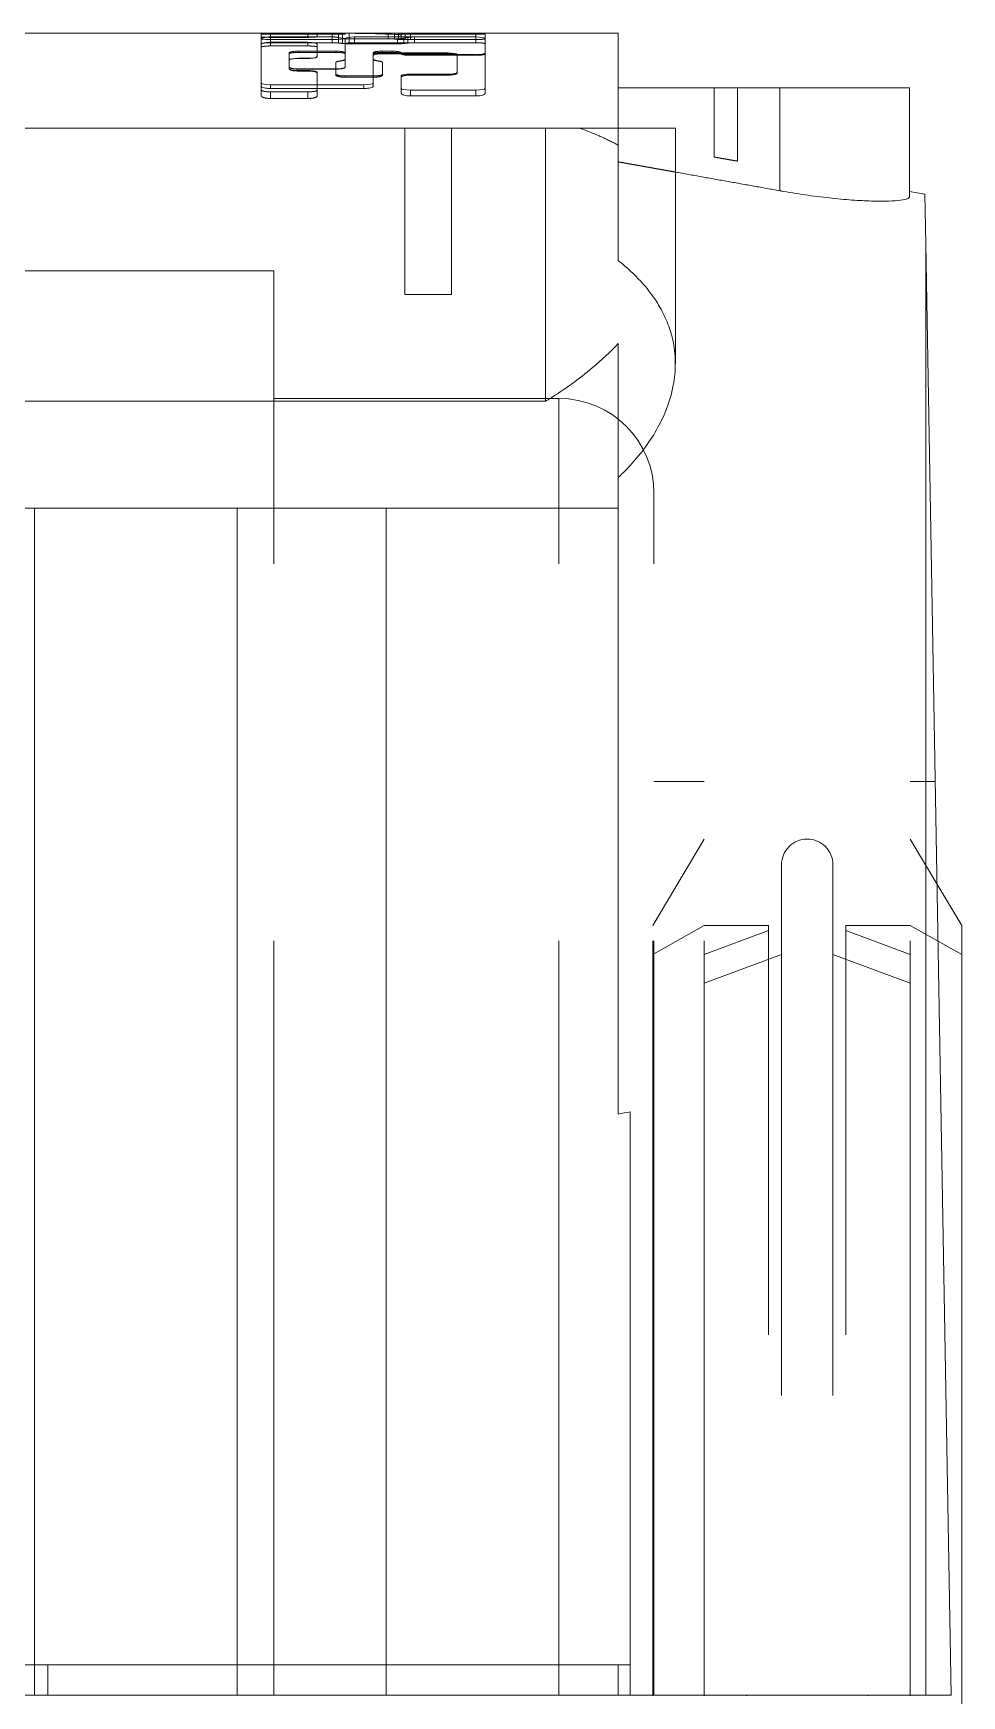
# Model space of a CAD drawing. Header units: millimetres. Extents: x -654804 to -654016, y 0 to 722.
# Drawn here: x -654733.7 to -654694.7, y 450.6 to 520.6 of the extents above; entities that cross this region are included whole.
import ezdxf

# ---------------------------------------------------------------- set-up
doc = ezdxf.new("R2010")
doc.units = ezdxf.units.MM
doc.linetypes.add('HIDDEN', pattern=[9.525, 6.35, -3.175])
for name, color, linetype, lineweight in [('Estreito visível (ISO)', 7, 'Continuous', 9), ('OCULTO', 3, 'HIDDEN', 5), ('Visível (ISO)', 7, 'Continuous', 9)]:
    doc.layers.add(name, color=color, linetype=linetype, lineweight=lineweight)

msp = doc.modelspace()

# ---------------------------------------------------------------- linework, layer by layer
at = {"layer": 'Estreito visível (ISO)'}
for p, q in [((-654723.751, 520.638), (-654723.751, 520.373)), ((-654721.165, 520.638), (-654721.165, 520.373)), ((-654720.888, 520.638), (-654720.888, 520.383)), ((-654720.725, 520.638), (-654720.725, 520.397)), ((-654720.448, 520.638), (-654720.448, 520.468)), ((-654718.81, 520.638), (-654718.81, 520.482)), ((-654718.532, 520.638), (-654718.532, 520.482)), ((-654718.37, 520.638), (-654718.37, 520.482)), ((-654718.092, 520.638), (-654718.092, 520.482)), ((-654715.114, 520.638), (-654715.114, 520.482)), ((-654722.573, 519.587), (-654722.573, 519.578)), ((-654722.181, 519.587), (-654722.181, 519.578)), ((-654719.04, 519.811), (-654719.04, 519.772)), ((-654716.292, 519.811), (-654716.292, 519.772)), ((-654723.751, 518.469), (-654723.751, 518.313)), ((-654719.825, 518.469), (-654719.825, 518.313)), ((-654717.862, 518.245), (-654717.862, 518.001)), ((-654715.114, 518.245), (-654715.114, 518.001)), ((-654702.33, 518.338), (-654702.33, 514.007)), ((-654696.187, 450.668), (-654696.187, 511.754)), ((-654733.689, 500.638), (-654733.689, 451.942)), ((-654725.157, 500.638), (-654725.157, 451.942)), ((-654718.889, 500.638), (-654718.889, 451.942))]:
    msp.add_line(p, q, dxfattribs=at)
at = {"layer": 'OCULTO', "ltscale": 5}
for p, q in [((-654724.144, 520.406), (-654724.144, 520.196)), ((-654724.144, 520.196), (-654724.144, 520.184)), ((-654724.012, 520.638), (-654724.012, 520.633)), ((-654723.751, 520.605), (-654720.61, 520.605)), ((-654721.165, 520.482), (-654723.751, 520.482)), ((-654723.751, 520.466), (-654722.181, 520.466)), ((-654723.751, 520.373), (-654723.751, 520.259)), ((-654723.751, 520.259), (-654723.751, 520.103)), ((-654721.165, 520.239), (-654723.751, 520.239)), ((-654723.751, 520.103), (-654722.181, 520.103)), ((-654722.181, 520.638), (-654722.181, 520.466)), ((-654722.181, 520.259), (-654722.181, 520.103)), ((-654721.788, 520.638), (-654721.788, 520.621)), ((-654721.788, 520.493), (-654721.788, 520.621)), ((-654721.673, 520.638), (-654721.673, 520.627)), ((-654721.165, 520.373), (-654721.165, 520.239)), ((-654720.725, 520.43), (-654720.888, 520.46)), ((-654720.888, 520.383), (-654720.888, 520.226)), ((-654720.725, 520.397), (-654720.725, 520.208)), ((-654720.61, 520.638), (-654720.61, 520.605)), ((-654720.448, 520.468), (-654720.448, 520.406)), ((-654718.417, 520.408), (-654720.448, 520.408)), ((-654718.81, 520.406), (-654720.448, 520.406)), ((-654720.448, 520.406), (-654720.448, 520.196)), ((-654718.417, 520.196), (-654720.448, 520.196)), ((-654720.218, 520.482), (-654720.218, 520.239)), ((-654720.218, 520.239), (-654715.114, 520.239)), ((-654718.81, 520.482), (-654718.81, 520.406)), ((-654718.532, 520.482), (-654718.532, 520.397)), ((-654718.417, 520.408), (-654718.417, 520.196)), ((-654718.37, 520.482), (-654718.37, 520.383)), ((-654718.349, 520.638), (-654718.349, 520.581)), ((-654718.255, 520.638), (-654718.255, 520.605)), ((-654718.255, 520.605), (-654715.114, 520.605)), ((-654718.255, 520.605), (-654718.255, 520.57)), ((-654718.255, 520.57), (-654718.255, 520.406)), ((-654717.977, 520.46), (-654718.14, 520.43)), ((-654718.14, 520.43), (-654718.14, 520.208)), ((-654718.092, 520.482), (-654718.092, 520.373)), ((-654715.114, 520.373), (-654718.092, 520.373)), ((-654717.977, 520.46), (-654717.977, 520.226)), ((-654717.862, 520.638), (-654717.862, 520.373)), ((-654717.699, 520.482), (-654717.699, 520.239)), ((-654715.114, 520.482), (-654715.114, 520.239)), ((-654714.836, 520.638), (-654714.836, 520.627)), ((-654722.966, 519.811), (-654722.966, 519.772)), ((-654722.966, 519.513), (-654722.966, 519.772)), ((-654722.573, 519.886), (-654722.573, 519.833)), ((-654722.573, 519.886), (-654721.003, 519.886)), ((-654722.573, 519.833), (-654721.003, 519.833)), ((-654721.003, 519.886), (-654721.003, 519.833)), ((-654721.003, 519.407), (-654721.003, 519.364)), ((-654721.003, 519.407), (-654721.003, 519.407)), ((-654720.725, 519.491), (-654720.888, 519.46)), ((-654720.888, 519.46), (-654720.888, 519.458)), ((-654720.725, 519.491), (-654720.725, 519.488)), ((-654719.432, 519.811), (-654719.432, 519.772)), ((-654719.432, 519.737), (-654719.432, 519.772)), ((-654719.317, 519.491), (-654719.317, 519.488)), ((-654719.155, 519.46), (-654719.317, 519.491)), ((-654719.155, 519.46), (-654719.155, 519.458)), ((-654719.04, 519.886), (-654719.04, 519.833)), ((-654719.04, 519.886), (-654718.647, 519.886)), ((-654719.04, 519.833), (-654718.647, 519.833)), ((-654719.04, 519.407), (-654719.04, 519.407)), ((-654719.04, 519.364), (-654719.04, 519.407)), ((-654718.647, 519.886), (-654718.647, 519.833)), ((-654718.255, 519.811), (-654718.255, 519.772)), ((-654717.862, 519.737), (-654717.862, 519.709)), ((-654717.862, 519.737), (-654715.114, 519.737)), ((-654717.862, 519.709), (-654715.114, 519.709)), ((-654715.114, 519.737), (-654715.114, 519.709)), ((-654722.966, 519.214), (-654722.966, 519.21)), ((-654722.966, 519.13), (-654722.966, 519.21)), ((-654722.573, 519.14), (-654722.573, 519.13)), ((-654722.573, 519.13), (-654721.003, 519.13)), ((-654722.573, 519.065), (-654722.573, 519.048)), ((-654722.181, 519.065), (-654722.573, 519.065)), ((-654722.181, 519.048), (-654722.573, 519.048)), ((-654722.181, 519.065), (-654722.181, 519.048)), ((-654721.788, 518.991), (-654721.788, 518.964)), ((-654721.788, 518.001), (-654721.788, 518.964)), ((-654721.003, 519.364), (-654721.003, 519.14)), ((-654721.003, 519.14), (-654721.003, 519.13)), ((-654721.003, 519.13), (-654721.003, 518.877)), ((-654720.61, 519.214), (-654720.61, 519.21)), ((-654720.61, 518.842), (-654720.61, 518.789)), ((-654720.61, 518.842), (-654719.432, 518.842)), ((-654720.61, 518.789), (-654719.432, 518.789)), ((-654719.04, 518.877), (-654719.04, 519.364)), ((-654717.862, 518.916), (-654717.862, 518.877)), ((-654717.862, 518.877), (-654716.292, 518.877)), ((-654716.292, 518.916), (-654716.292, 518.877)), ((-654715.899, 518.991), (-654715.899, 518.964)), ((-654724.144, 518.412), (-654724.144, 518.001)), ((-654723.751, 518.17), (-654723.751, 517.893)), ((-654723.751, 518.17), (-654722.181, 518.17)), ((-654722.181, 518.17), (-654722.181, 517.893)), ((-654705.085, 518.338), (-654705.085, 515.427)), ((-654704.102, 518.338), (-654704.102, 515.253)), ((-654723.751, 517.893), (-654722.181, 517.893)), ((-654718.104, 516.638), (-654718.104, 509.638)), ((-654716.139, 516.638), (-654716.139, 509.638)), ((-654709.121, 516.638), (-654709.121, 515.918)), ((-654709.121, 515.918), (-654709.121, 511.067)), ((-654704.102, 515.253), (-654705.085, 515.427)), ((-654739.121, 510.638), (-654723.621, 510.638)), ((-654723.621, 450.668), (-654723.621, 510.638)), ((-654716.139, 509.638), (-654718.104, 509.638)), ((-654723.621, 505.263), (-654711.621, 505.263)), ((-654711.621, 450.668), (-654711.621, 505.263)), ((-654707.621, 450.668), (-654707.621, 501.263)), ((-654707.621, 489.138), (-654705.505, 489.138)), ((-654705.505, 450.668), (-654705.505, 489.138)), ((-654696.838, 450.668), (-654696.838, 489.138)), ((-654696.838, 489.138), (-654695.792, 489.138)), ((-654707.671, 483.067), (-654705.505, 486.71)), ((-654695.717, 484.825), (-654696.838, 486.71)), ((-654702.255, 415.65), (-654702.255, 485.626)), ((-654700.088, 415.65), (-654700.088, 485.626)), ((-654707.671, 450.668), (-654707.671, 483.067)), ((-654707.671, 481.853), (-654705.505, 483.067)), ((-654705.505, 483.067), (-654702.796, 483.067)), ((-654702.796, 418.21), (-654702.796, 483.067)), ((-654699.546, 418.21), (-654699.546, 483.067)), ((-654699.546, 483.067), (-654696.838, 483.067)), ((-654694.671, 481.853), (-654696.838, 483.067)), ((-654705.505, 481.853), (-654702.796, 482.864)), ((-654696.838, 481.853), (-654699.546, 482.864)), ((-654705.505, 480.638), (-654702.255, 481.853)), ((-654696.838, 480.638), (-654700.088, 481.853)), ((-654733.689, 451.942), (-654733.689, 450.668)), ((-654725.157, 451.942), (-654725.157, 450.668)), ((-654718.889, 451.942), (-654718.889, 450.668)), ((-654708.621, 451.942), (-654708.621, 450.668))]:
    msp.add_line(p, q, dxfattribs=at)
for centre, radius, start, end in [((-654720.414, 450.638), 70, 90.16067, 91.03063), ((-654724.34, 450.638), 70, 85.10738, 85.24096), ((-654716.095, 450.638), 70, 90, 91.76766), ((-654716.095, 450.638), 70, 88.96937, 90), ((-654711.621, 501.263), 4, 0, 90), ((-654701.171, 485.626), 1.083, 0, 180)]:
    msp.add_arc(centre, radius, start, end, dxfattribs=at)
for centre, major_axis, ratio, start_param, end_param in [((-654723.751, 520.408), (-0.393, 0), 0.189969, 4.712389, 6.283185), ((-654723.039, 450.638), (78.75, 0), 0.888889, 1.570796, 1.583145), ((-654723.039, 450.638), (78.75, 0), 0.888889, 1.539945, 1.570796), ((-654721.165, 520.408), (-0.393, 0), 0.189969, 3.926991, 4.712389), ((-654715.114, 450.638), (53.995, -53.995), 0.825056, 2.340877, 2.343208), ((-654720.448, 520.482), (-0.393, 0), 0.189969, 0.785398, 1.570796), ((-654720.778, 450.638), (0, 70), 0.857143, 6.242686, 6.280381), ((-654718.417, 520.482), (-0.393, 0), 0.189969, 1.570796, 2.356194), ((-654723.751, 450.638), (53.995, 53.995), 0.825056, 0.798385, 0.800716), ((-654717.699, 520.408), (-0.393, 0), 0.189969, 4.712389, 5.497787), ((-654722.573, 519.811), (-0.393, 0), 0.189969, 4.712389, 6.283185), ((-654721.003, 519.811), (0.393, 0), 0.189969, 0, 1.570796), ((-654720.61, 519.407), (-0.393, 0), 0.189969, 5.497787, 6.283185), ((-654721.395, 450.638), (53.995, 53.995), 0.825056, 0.871389, 0.873712), ((-654721.003, 519.544), (0.393, 0), 0.189969, 5.497787, 6.283185), ((-654719.04, 519.811), (-0.393, 0), 0.189969, 4.712389, 6.283185), ((-654719.04, 519.544), (-0.393, 0), 0.189969, 0, 0.785398), ((-654718.647, 450.638), (53.995, -53.995), 0.825056, 2.267881, 2.270204), ((-654719.432, 519.407), (0.393, 0), 0.189969, 0, 0.785398), ((-654718.647, 519.811), (0.393, 0), 0.189969, 0, 1.570796), ((-654717.862, 519.811), (-0.393, 0), 0.189969, 0, 1.570796), ((-654715.114, 519.811), (0.393, 0), 0.189969, 4.712389, 6.283185), ((-654722.573, 519.14), (-0.393, 0), 0.189969, 0, 1.570796), ((-654722.181, 518.991), (0.393, 0), 0.189969, 0, 1.570796), ((-654720.61, 518.916), (-0.393, 0), 0.189969, 0, 1.570796), ((-654719.432, 518.916), (0.393, 0), 0.189969, 4.712389, 6.283185), ((-654723.751, 518.245), (-0.393, 0), 0.189969, 0, 1.570796), ((-654722.181, 518.245), (0.393, 0), 0.189969, 4.712389, 6.283185)]:
    msp.add_ellipse(centre, major_axis=major_axis, ratio=ratio, start_param=start_param, end_param=end_param, dxfattribs=at)
for points, knots in [([(-654724.012, 520.633), (-654724.018, 520.633), (-654724.023, 520.633), (-654724.063, 520.632), (-654724.094, 520.632), (-654724.134, 520.63), (-654724.144, 520.63), (-654724.144, 520.629)], [1.4560867, 1.4560867, 1.4560867, 1.4560867, 1.4789251, 1.4789251, 1.6268259, 1.6268259, 1.7747266, 1.7747266, 1.7747266, 1.7747266]), ([(-654724.144, 520.592), (-654724.144, 520.594), (-654724.134, 520.595), (-654724.094, 520.599), (-654724.063, 520.6), (-654723.994, 520.602), (-654723.95, 520.603), (-654723.853, 520.605), (-654723.8, 520.605), (-654723.751, 520.605)], [-0.5917098, -0.5917098, -0.5917098, -0.5917098, -0.4437333, -0.4437333, -0.2957568, -0.2957568, -0.1478784, -0.1478784, 0, 0, 0, 0]), ([(-654724.144, 520.493), (-654724.144, 520.489), (-654724.134, 520.486), (-654724.094, 520.479), (-654724.063, 520.476), (-654723.994, 520.472), (-654723.949, 520.47), (-654723.853, 520.467), (-654723.8, 520.466), (-654723.751, 520.466)], [-0.5922023, -0.5922023, -0.5922023, -0.5922023, -0.4439718, -0.4439718, -0.2957414, -0.2957414, -0.1478707, -0.1478707, 0, 0, 0, 0]), ([(-654723.751, 520.239), (-654723.8, 520.239), (-654723.853, 520.238), (-654723.949, 520.233), (-654723.994, 520.23), (-654724.063, 520.222), (-654724.094, 520.218), (-654724.134, 520.207), (-654724.144, 520.201), (-654724.144, 520.196)], [1.1849107, 1.1849107, 1.1849107, 1.1849107, 1.3327741, 1.3327741, 1.4806375, 1.4806375, 1.6290299, 1.6290299, 1.7774223, 1.7774223, 1.7774223, 1.7774223]), ([(-654724.144, 520.053), (-654724.144, 520.059), (-654724.134, 520.066), (-654724.094, 520.078), (-654724.063, 520.084), (-654723.994, 520.093), (-654723.949, 520.097), (-654723.853, 520.102), (-654723.8, 520.103), (-654723.751, 520.103)], [-0.5921476, -0.5921476, -0.5921476, -0.5921476, -0.4439457, -0.4439457, -0.2957439, -0.2957439, -0.147872, -0.147872, 0, 0, 0, 0]), ([(-654722.181, 520.466), (-654722.131, 520.466), (-654722.079, 520.467), (-654721.982, 520.47), (-654721.938, 520.472), (-654721.868, 520.476), (-654721.838, 520.479), (-654721.798, 520.486), (-654721.788, 520.489), (-654721.788, 520.493)], [0, 0, 0, 0, 0.1478707, 0.1478707, 0.2957414, 0.2957414, 0.4439718, 0.4439718, 0.5922023, 0.5922023, 0.5922023, 0.5922023]), ([(-654722.181, 520.103), (-654722.131, 520.103), (-654722.079, 520.102), (-654721.982, 520.097), (-654721.938, 520.093), (-654721.868, 520.084), (-654721.838, 520.078), (-654721.798, 520.066), (-654721.788, 520.059), (-654721.788, 520.053)], [0, 0, 0, 0, 0.1479526, 0.1479526, 0.2959051, 0.2959051, 0.4440263, 0.4440263, 0.5921476, 0.5921476, 0.5921476, 0.5921476]), ([(-654721.788, 520.621), (-654721.788, 520.623), (-654721.778, 520.624), (-654721.738, 520.626), (-654721.708, 520.626), (-654721.673, 520.627)], [0.5916258, 0.5916258, 0.5916258, 0.5916258, 0.739541, 0.739541, 0.8874423, 0.8874423, 0.8874423, 0.8874423]), ([(-654720.888, 520.226), (-654720.888, 520.226), (-654720.888, 520.226), (-654720.923, 520.23), (-654720.967, 520.233), (-654721.064, 520.238), (-654721.116, 520.239), (-654721.165, 520.239)], [0.8889281, 0.8889281, 0.8889281, 0.8889281, 0.8891839, 0.8891839, 1.0370473, 1.0370473, 1.1849107, 1.1849107, 1.1849107, 1.1849107]), ([(-654720.448, 520.196), (-654720.497, 520.196), (-654720.55, 520.197), (-654720.646, 520.201), (-654720.69, 520.205), (-654720.725, 520.208)], [0, 0, 0, 0, 0.147983, 0.147983, 0.295966, 0.295966, 0.295966, 0.295966]), ([(-654720.448, 520.406), (-654720.497, 520.406), (-654720.549, 520.406), (-654720.602, 520.404), (-654720.606, 520.404), (-654720.61, 520.404)], [0, 0, 0, 0, 0.1478526, 0.1478526, 0.1606412, 0.1606412, 0.1606412, 0.1606412]), ([(-654720.61, 520.196), (-654720.61, 520.201), (-654720.6, 520.207), (-654720.56, 520.218), (-654720.53, 520.222), (-654720.46, 520.23), (-654720.416, 520.233), (-654720.319, 520.238), (-654720.267, 520.239), (-654720.218, 520.239)], [-0.5925115, -0.5925115, -0.5925115, -0.5925115, -0.4441191, -0.4441191, -0.2957268, -0.2957268, -0.1478634, -0.1478634, 0, 0, 0, 0]), ([(-654718.532, 520.397), (-654718.532, 520.397), (-654718.532, 520.397), (-654718.567, 520.4), (-654718.611, 520.402), (-654718.708, 520.406), (-654718.761, 520.406), (-654718.81, 520.406)], [-0.295979, -0.295979, -0.295979, -0.295979, -0.2957052, -0.2957052, -0.1478526, -0.1478526, 0, 0, 0, 0]), ([(-654718.14, 520.208), (-654718.174, 520.205), (-654718.219, 520.201), (-654718.315, 520.197), (-654718.368, 520.196), (-654718.417, 520.196)], [-0.295966, -0.295966, -0.295966, -0.295966, -0.147983, -0.147983, 0, 0, 0, 0]), ([(-654718.092, 520.373), (-654718.141, 520.373), (-654718.194, 520.374), (-654718.291, 520.378), (-654718.335, 520.38), (-654718.37, 520.383), (-654718.37, 520.383), (-654718.37, 520.383)], [1.1850447, 1.1850447, 1.1850447, 1.1850447, 1.3329065, 1.3329065, 1.4807682, 1.4807682, 1.4810421, 1.4810421, 1.4810421, 1.4810421]), ([(-654718.349, 520.581), (-654718.323, 520.58), (-654718.301, 520.578), (-654718.265, 520.575), (-654718.255, 520.572), (-654718.255, 520.57)], [1.5092545, 1.5092545, 1.5092545, 1.5092545, 1.6274619, 1.6274619, 1.7754513, 1.7754513, 1.7754513, 1.7754513]), ([(-654718.255, 520.406), (-654718.255, 520.402), (-654718.245, 520.398), (-654718.205, 520.39), (-654718.174, 520.386), (-654718.105, 520.38), (-654718.061, 520.378), (-654717.964, 520.374), (-654717.911, 520.373), (-654717.862, 520.373)], [-0.5925806, -0.5925806, -0.5925806, -0.5925806, -0.444152, -0.444152, -0.2957235, -0.2957235, -0.1478617, -0.1478617, 0, 0, 0, 0]), ([(-654717.699, 520.239), (-654717.749, 520.239), (-654717.801, 520.238), (-654717.898, 520.233), (-654717.942, 520.23), (-654717.977, 520.226)], [1.1849107, 1.1849107, 1.1849107, 1.1849107, 1.3329025, 1.3329025, 1.4808944, 1.4808944, 1.4808944, 1.4808944]), ([(-654715.114, 520.605), (-654715.065, 520.605), (-654715.012, 520.605), (-654714.915, 520.603), (-654714.871, 520.602), (-654714.801, 520.6), (-654714.771, 520.599), (-654714.731, 520.595), (-654714.721, 520.594), (-654714.721, 520.592)], [0, 0, 0, 0, 0.1478784, 0.1478784, 0.2957568, 0.2957568, 0.4437333, 0.4437333, 0.5917098, 0.5917098, 0.5917098, 0.5917098]), ([(-654714.721, 520.406), (-654714.721, 520.402), (-654714.731, 520.398), (-654714.771, 520.39), (-654714.802, 520.386), (-654714.871, 520.38), (-654714.915, 520.378), (-654715.012, 520.374), (-654715.065, 520.373), (-654715.114, 520.373)], [0.5924641, 0.5924641, 0.5924641, 0.5924641, 0.7408926, 0.7408926, 0.8893212, 0.8893212, 1.0371829, 1.0371829, 1.1850447, 1.1850447, 1.1850447, 1.1850447]), ([(-654715.114, 520.239), (-654715.065, 520.239), (-654715.012, 520.238), (-654714.915, 520.233), (-654714.871, 520.23), (-654714.802, 520.222), (-654714.771, 520.218), (-654714.731, 520.207), (-654714.721, 520.201), (-654714.721, 520.196)], [0, 0, 0, 0, 0.1478634, 0.1478634, 0.2957268, 0.2957268, 0.4441191, 0.4441191, 0.5925115, 0.5925115, 0.5925115, 0.5925115]), ([(-654714.721, 520.621), (-654714.721, 520.623), (-654714.731, 520.624), (-654714.771, 520.626), (-654714.801, 520.626), (-654714.836, 520.627)], [0.5916258, 0.5916258, 0.5916258, 0.5916258, 0.7395341, 0.7395341, 0.8874423, 0.8874423, 0.8874423, 0.8874423]), ([(-654722.966, 519.772), (-654722.966, 519.78), (-654722.956, 519.788), (-654722.916, 519.803), (-654722.886, 519.81), (-654722.816, 519.821), (-654722.772, 519.825), (-654722.675, 519.831), (-654722.622, 519.833), (-654722.573, 519.833)], [0.5916827, 0.5916827, 0.5916827, 0.5916827, 0.7396665, 0.7396665, 0.8876503, 0.8876503, 1.0355317, 1.0355317, 1.1834132, 1.1834132, 1.1834132, 1.1834132]), ([(-654721.003, 519.833), (-654720.954, 519.833), (-654720.901, 519.831), (-654720.804, 519.825), (-654720.76, 519.821), (-654720.69, 519.81), (-654720.66, 519.803), (-654720.62, 519.788), (-654720.61, 519.78), (-654720.61, 519.772)], [1.1834132, 1.1834132, 1.1834132, 1.1834132, 1.3312946, 1.3312946, 1.479176, 1.479176, 1.6271598, 1.6271598, 1.7751436, 1.7751436, 1.7751436, 1.7751436]), ([(-654720.888, 519.458), (-654720.923, 519.452), (-654720.953, 519.444), (-654720.993, 519.426), (-654721.003, 519.416), (-654721.003, 519.407)], [1.4788518, 1.4788518, 1.4788518, 1.4788518, 1.6267379, 1.6267379, 1.774624, 1.774624, 1.774624, 1.774624]), ([(-654720.61, 519.537), (-654720.61, 519.529), (-654720.62, 519.519), (-654720.66, 519.502), (-654720.69, 519.494), (-654720.725, 519.488)], [1.7747078, 1.7747078, 1.7747078, 1.7747078, 1.9226004, 1.9226004, 2.070493, 2.070493, 2.070493, 2.070493]), ([(-654719.432, 519.772), (-654719.432, 519.78), (-654719.423, 519.788), (-654719.383, 519.803), (-654719.352, 519.81), (-654719.283, 519.821), (-654719.238, 519.825), (-654719.142, 519.831), (-654719.089, 519.833), (-654719.04, 519.833)], [0.5916827, 0.5916827, 0.5916827, 0.5916827, 0.7396665, 0.7396665, 0.8876503, 0.8876503, 1.0355317, 1.0355317, 1.1834132, 1.1834132, 1.1834132, 1.1834132]), ([(-654719.317, 519.488), (-654719.352, 519.494), (-654719.383, 519.502), (-654719.423, 519.519), (-654719.432, 519.529), (-654719.432, 519.537)], [0.2957713, 0.2957713, 0.2957713, 0.2957713, 0.4436639, 0.4436639, 0.5915565, 0.5915565, 0.5915565, 0.5915565]), ([(-654719.04, 519.407), (-654719.04, 519.416), (-654719.05, 519.426), (-654719.09, 519.444), (-654719.12, 519.452), (-654719.155, 519.458)], [0.5915382, 0.5915382, 0.5915382, 0.5915382, 0.7394243, 0.7394243, 0.8873104, 0.8873104, 0.8873104, 0.8873104]), ([(-654718.647, 519.833), (-654718.598, 519.833), (-654718.545, 519.831), (-654718.449, 519.825), (-654718.404, 519.821), (-654718.335, 519.81), (-654718.305, 519.803), (-654718.265, 519.788), (-654718.255, 519.78), (-654718.255, 519.772)], [1.1834132, 1.1834132, 1.1834132, 1.1834132, 1.3313202, 1.3313202, 1.4792272, 1.4792272, 1.6271854, 1.6271854, 1.7751436, 1.7751436, 1.7751436, 1.7751436]), ([(-654718.255, 519.772), (-654718.255, 519.764), (-654718.245, 519.756), (-654718.205, 519.741), (-654718.175, 519.734), (-654718.105, 519.722), (-654718.061, 519.718), (-654717.964, 519.711), (-654717.911, 519.709), (-654717.862, 519.709)], [-0.5916827, -0.5916827, -0.5916827, -0.5916827, -0.4437206, -0.4437206, -0.2957585, -0.2957585, -0.1478793, -0.1478793, 0, 0, 0, 0]), ([(-654715.114, 519.709), (-654715.065, 519.709), (-654715.012, 519.711), (-654714.915, 519.718), (-654714.871, 519.722), (-654714.801, 519.734), (-654714.771, 519.741), (-654714.731, 519.756), (-654714.721, 519.764), (-654714.721, 519.772)], [0, 0, 0, 0, 0.1478793, 0.1478793, 0.2957585, 0.2957585, 0.4437206, 0.4437206, 0.5916827, 0.5916827, 0.5916827, 0.5916827]), ([(-654722.966, 519.21), (-654722.966, 519.2), (-654722.956, 519.19), (-654722.916, 519.17), (-654722.886, 519.161), (-654722.816, 519.147), (-654722.772, 519.14), (-654722.675, 519.132), (-654722.622, 519.13), (-654722.573, 519.13)], [0.5915496, 0.5915496, 0.5915496, 0.5915496, 0.7394441, 0.7394441, 0.8873386, 0.8873386, 1.0352269, 1.0352269, 1.1831151, 1.1831151, 1.1831151, 1.1831151]), ([(-654722.573, 519.048), (-654722.622, 519.048), (-654722.675, 519.05), (-654722.772, 519.059), (-654722.816, 519.065), (-654722.886, 519.08), (-654722.916, 519.089), (-654722.956, 519.109), (-654722.966, 519.12), (-654722.966, 519.13)], [0, 0, 0, 0, 0.1478915, 0.1478915, 0.295783, 0.295783, 0.4436879, 0.4436879, 0.5915928, 0.5915928, 0.5915928, 0.5915928]), ([(-654721.788, 518.964), (-654721.788, 518.974), (-654721.798, 518.986), (-654721.838, 519.007), (-654721.868, 519.016), (-654721.938, 519.031), (-654721.982, 519.037), (-654722.079, 519.046), (-654722.131, 519.048), (-654722.181, 519.048)], [0.5916752, 0.5916752, 0.5916752, 0.5916752, 0.7396121, 0.7396121, 0.8875491, 0.8875491, 1.0354299, 1.0354299, 1.1833107, 1.1833107, 1.1833107, 1.1833107]), ([(-654721.003, 519.13), (-654720.954, 519.13), (-654720.901, 519.132), (-654720.804, 519.14), (-654720.76, 519.147), (-654720.69, 519.161), (-654720.66, 519.17), (-654720.62, 519.19), (-654720.61, 519.2), (-654720.61, 519.21)], [1.1831151, 1.1831151, 1.1831151, 1.1831151, 1.3309997, 1.3309997, 1.4788844, 1.4788844, 1.6267825, 1.6267825, 1.7746806, 1.7746806, 1.7746806, 1.7746806]), ([(-654721.003, 518.877), (-654721.003, 518.866), (-654720.993, 518.854), (-654720.953, 518.833), (-654720.923, 518.823), (-654720.853, 518.807), (-654720.809, 518.8), (-654720.712, 518.791), (-654720.66, 518.789), (-654720.61, 518.789)], [-0.5917305, -0.5917305, -0.5917305, -0.5917305, -0.4437722, -0.4437722, -0.295814, -0.295814, -0.147907, -0.147907, 0, 0, 0, 0]), ([(-654719.432, 518.789), (-654719.383, 518.789), (-654719.331, 518.791), (-654719.234, 518.8), (-654719.19, 518.807), (-654719.12, 518.823), (-654719.09, 518.833), (-654719.05, 518.854), (-654719.04, 518.866), (-654719.04, 518.877)], [0, 0, 0, 0, 0.147907, 0.147907, 0.295814, 0.295814, 0.4437722, 0.4437722, 0.5917305, 0.5917305, 0.5917305, 0.5917305]), ([(-654718.255, 518.789), (-654718.255, 518.8), (-654718.245, 518.812), (-654718.205, 518.834), (-654718.175, 518.844), (-654718.105, 518.859), (-654718.061, 518.866), (-654717.964, 518.875), (-654717.911, 518.877), (-654717.862, 518.877)], [-0.5917393, -0.5917393, -0.5917393, -0.5917393, -0.4437728, -0.4437728, -0.2958062, -0.2958062, -0.1479031, -0.1479031, 0, 0, 0, 0]), ([(-654716.292, 518.877), (-654716.242, 518.877), (-654716.19, 518.879), (-654716.093, 518.888), (-654716.049, 518.895), (-654715.979, 518.91), (-654715.949, 518.92), (-654715.909, 518.941), (-654715.899, 518.953), (-654715.899, 518.964)], [1.1833107, 1.1833107, 1.1833107, 1.1833107, 1.3311933, 1.3311933, 1.4790758, 1.4790758, 1.6270309, 1.6270309, 1.7749859, 1.7749859, 1.7749859, 1.7749859]), ([(-654724.144, 518.001), (-654724.144, 517.988), (-654724.134, 517.973), (-654724.094, 517.947), (-654724.063, 517.935), (-654723.994, 517.915), (-654723.949, 517.907), (-654723.853, 517.896), (-654723.8, 517.893), (-654723.751, 517.893)], [-0.592652, -0.592652, -0.592652, -0.592652, -0.444186, -0.444186, -0.2957201, -0.2957201, -0.14786, -0.14786, 0, 0, 0, 0]), ([(-654722.181, 517.893), (-654722.131, 517.893), (-654722.079, 517.896), (-654721.982, 517.907), (-654721.938, 517.915), (-654721.868, 517.935), (-654721.838, 517.947), (-654721.798, 517.973), (-654721.788, 517.988), (-654721.788, 518.001)], [0, 0, 0, 0, 0.14786, 0.14786, 0.2957201, 0.2957201, 0.444186, 0.444186, 0.592652, 0.592652, 0.592652, 0.592652]), ([(-654710.745, 516.638), (-654710.419, 516.524), (-654710.111, 516.401), (-654709.574, 516.159), (-654709.339, 516.04), (-654709.121, 515.918)], [5.456754, 5.456754, 5.456754, 5.456754, 6.78954, 6.78954, 7.961029, 7.961029, 7.961029, 7.961029]), ([(-654705.085, 515.427), (-654705.085, 515.427), (-654705.072, 515.424), (-654705.022, 515.415), (-654704.984, 515.408), (-654704.897, 515.392), (-654704.841, 515.382), (-654704.72, 515.36), (-654704.654, 515.349), (-654704.531, 515.327), (-654704.465, 515.316), (-654704.344, 515.295), (-654704.289, 515.285), (-654704.202, 515.27), (-654704.164, 515.264), (-654704.115, 515.255), (-654704.102, 515.253), (-654704.102, 515.253)], [0.746794, 0.746794, 0.746794, 0.746794, 0.932651, 0.932651, 1.118507, 1.118507, 1.306047, 1.306047, 1.493588, 1.493588, 1.681379, 1.681379, 1.86917, 1.86917, 2.053896, 2.053896, 2.238622, 2.238622, 2.238622, 2.238622]), ([(-654709.121, 511.067), (-654708.782, 510.796), (-654708.475, 510.513), (-654707.793, 509.778), (-654707.466, 509.313), (-654706.991, 508.366), (-654706.842, 507.884), (-654706.739, 507.188), (-654706.722, 506.96), (-654706.722, 506.727)], [14.01959, 14.01959, 14.01959, 14.01959, 15.882302, 15.882302, 18.725125, 18.725125, 21.567948, 21.567948, 22.906231, 22.906231, 22.906231, 22.906231])]:
    msp.add_open_spline(points, degree=3, knots=knots, dxfattribs=at)
msp.add_rational_spline([(-654706.721, 514.793), (-654707.917, 515.007), (-654709.121, 515.222)], [1.00001996139, 1.0000153835, 1], degree=2, dxfattribs=at)
at = {"layer": 'Visível (ISO)'}
for p, q in [((-654739.296, 520.638), (-654724.144, 520.638)), ((-654723.751, 520.638), (-654724.144, 520.638)), ((-654724.144, 520.638), (-654724.144, 520.406)), ((-654724.144, 520.184), (-654724.144, 519.364)), ((-654723.751, 520.638), (-654721.165, 520.638)), ((-654721.165, 520.373), (-654723.751, 520.373)), ((-654722.181, 520.259), (-654723.751, 520.259)), ((-654721.788, 519.662), (-654721.788, 520.184)), ((-654720.888, 520.638), (-654721.165, 520.638)), ((-654720.888, 520.638), (-654720.725, 520.638)), ((-654720.725, 520.638), (-654720.448, 520.638)), ((-654720.61, 520.408), (-654720.61, 519.364)), ((-654720.448, 520.638), (-654718.81, 520.638)), ((-654715.114, 520.482), (-654720.218, 520.482)), ((-654718.81, 520.638), (-654718.532, 520.638)), ((-654718.532, 520.638), (-654718.37, 520.638)), ((-654718.092, 520.638), (-654718.37, 520.638)), ((-654718.092, 520.638), (-654715.114, 520.638)), ((-654714.721, 520.638), (-654715.114, 520.638)), ((-654714.721, 520.638), (-654714.721, 520.408)), ((-654714.721, 520.638), (-654709.121, 520.638)), ((-654714.721, 519.364), (-654714.721, 520.408)), ((-654709.121, 520.638), (-654709.121, 516.638)), ((-654722.966, 519.364), (-654722.966, 519.513)), ((-654722.573, 519.587), (-654722.181, 519.587)), ((-654722.181, 519.578), (-654722.573, 519.578)), ((-654721.788, 519.662), (-654721.788, 519.645)), ((-654719.432, 519.364), (-654719.432, 519.737)), ((-654719.04, 519.811), (-654716.292, 519.811)), ((-654716.292, 519.772), (-654719.04, 519.772)), ((-654715.899, 519.737), (-654715.899, 519.364)), ((-654724.144, 519.364), (-654724.144, 518.543)), ((-654722.966, 519.214), (-654722.966, 519.364)), ((-654721.003, 519.14), (-654722.573, 519.14)), ((-654720.61, 519.364), (-654720.61, 519.214)), ((-654719.432, 518.543), (-654719.432, 519.364)), ((-654718.255, 518.842), (-654718.255, 518.319)), ((-654716.292, 518.916), (-654717.862, 518.916)), ((-654715.899, 519.364), (-654715.899, 518.991)), ((-654714.721, 518.319), (-654714.721, 519.364)), ((-654724.144, 518.543), (-654724.144, 518.412)), ((-654723.751, 518.469), (-654719.825, 518.469)), ((-654719.825, 518.313), (-654723.751, 518.313)), ((-654719.432, 518.543), (-654719.432, 518.412)), ((-654718.255, 518.319), (-654718.255, 518.107)), ((-654717.862, 518.245), (-654715.114, 518.245)), ((-654715.114, 518.001), (-654717.862, 518.001)), ((-654714.721, 518.319), (-654714.721, 518.107)), ((-654709.121, 518.338), (-654702.33, 518.338)), ((-654696.871, 518.338), (-654702.33, 518.338)), ((-654696.871, 518.338), (-654696.871, 513.743)), ((-654786.063, 516.638), (-654712.18, 516.638)), ((-654706.721, 516.638), (-654712.18, 516.638)), ((-654712.18, 516.638), (-654712.18, 505.148)), ((-654706.721, 516.638), (-654706.721, 506.727)), ((-654696.224, 513.864), (-654696.871, 513.978)), ((-654696.224, 513.864), (-654696.187, 511.754)), ((-654695.121, 450.668), (-654696.187, 511.754)), ((-654709.121, 507.569), (-654709.121, 500.638)), ((-654712.18, 505.148), (-654734.418, 505.148)), ((-654733.689, 500.638), (-654742.545, 500.638)), ((-654733.689, 500.638), (-654725.157, 500.638)), ((-654725.157, 500.638), (-654718.889, 500.638)), ((-654718.889, 500.638), (-654709.121, 500.638)), ((-654709.121, 475.13), (-654709.121, 500.638)), ((-654694.671, 483.067), (-654695.717, 484.825)), ((-654694.671, 424.91), (-654694.671, 483.067)), ((-654708.621, 475.226), (-654708.621, 451.942)), ((-654739.773, 451.942), (-654733.121, 451.942)), ((-654709.121, 451.942), (-654733.121, 451.942)), ((-654733.121, 451.942), (-654733.121, 450.668)), ((-654709.121, 451.942), (-654708.621, 451.942)), ((-654709.121, 451.942), (-654709.121, 450.668)), ((-654733.121, 450.668), (-654739.773, 450.668)), ((-654733.121, 450.668), (-654709.121, 450.668)), ((-654696.187, 450.668), (-654709.121, 450.668)), ((-654707.671, 450.638), (-654707.671, 450.668)), ((-654705.505, 450.638), (-654705.505, 450.668)), ((-654703.721, 450.638), (-654703.721, 450.668)), ((-654698.621, 450.638), (-654698.621, 450.668)), ((-654696.838, 450.638), (-654696.838, 450.668)), ((-654695.121, 450.668), (-654696.187, 450.668))]:
    msp.add_line(p, q, dxfattribs=at)
msp.add_arc((-654714.918, 450.638), 70, 94.75904, 94.89262, dxfattribs=at)
for centre, major_axis, ratio, start_param, end_param in [((-654723.751, 520.184), (-0.393, 0), 0.189969, 4.712389, 6.283185), ((-654722.181, 520.184), (0.393, 0), 0.189969, 0, 1.570796), ((-654720.218, 520.408), (-0.393, 0), 0.189969, 4.712389, 6.283185), ((-654715.114, 520.408), (0.393, 0), 0.189969, 0, 1.570796), ((-654722.573, 519.513), (-0.393, 0), 0.189969, 4.712389, 6.283185), ((-654722.181, 519.662), (0.393, 0), 0.189969, 4.712389, 6.283185), ((-654719.04, 519.737), (-0.393, 0), 0.189969, 4.712389, 6.283185), ((-654716.292, 519.737), (0.393, 0), 0.189969, 0, 1.570796), ((-654722.573, 519.214), (-0.393, 0), 0.189969, 0, 1.570796), ((-654721.003, 519.214), (0.393, 0), 0.189969, 4.712389, 6.283185), ((-654717.862, 518.842), (-0.393, 0), 0.189969, 4.712389, 6.283185), ((-654716.292, 518.991), (0.393, 0), 0.189969, 4.712389, 6.283185), ((-654723.751, 518.543), (-0.393, 0), 0.189969, 0, 1.570796), ((-654719.825, 518.543), (0.393, 0), 0.189969, 4.712389, 6.283185), ((-654717.862, 518.319), (-0.393, 0), 0.189969, 0, 1.570796), ((-654715.114, 518.319), (0.393, 0), 0.189969, 4.712389, 6.283185), ((-654592.966, 450.638), (-168.012, 0), 0.201756, 5.471631, 5.475742)]:
    msp.add_ellipse(centre, major_axis=major_axis, ratio=ratio, start_param=start_param, end_param=end_param, dxfattribs=at)
for points, knots in [([(-654723.751, 520.373), (-654723.8, 520.373), (-654723.853, 520.374), (-654723.949, 520.378), (-654723.994, 520.38), (-654724.063, 520.386), (-654724.094, 520.39), (-654724.134, 520.398), (-654724.144, 520.402), (-654724.144, 520.406)], [1.1850447, 1.1850447, 1.1850447, 1.1850447, 1.3329065, 1.3329065, 1.4807682, 1.4807682, 1.6291967, 1.6291967, 1.7776253, 1.7776253, 1.7776253, 1.7776253]), ([(-654720.888, 520.383), (-654720.923, 520.38), (-654720.967, 520.378), (-654721.063, 520.374), (-654721.116, 520.373), (-654721.165, 520.373)], [0.8890462, 0.8890462, 0.8890462, 0.8890462, 1.0370455, 1.0370455, 1.1850447, 1.1850447, 1.1850447, 1.1850447]), ([(-654720.61, 520.404), (-654720.654, 520.402), (-654720.693, 520.4), (-654720.725, 520.397), (-654720.725, 520.397), (-654720.725, 520.397)], [0.1606412, 0.1606412, 0.1606412, 0.1606412, 0.2957052, 0.2957052, 0.295979, 0.295979, 0.295979, 0.295979]), ([(-654722.573, 519.578), (-654722.622, 519.578), (-654722.675, 519.576), (-654722.772, 519.569), (-654722.816, 519.564), (-654722.886, 519.551), (-654722.916, 519.544), (-654722.956, 519.527), (-654722.966, 519.517), (-654722.966, 519.508)], [0, 0, 0, 0, 0.1478883, 0.1478883, 0.2957765, 0.2957765, 0.443671, 0.443671, 0.5915655, 0.5915655, 0.5915655, 0.5915655]), ([(-654721.788, 519.645), (-654721.788, 519.636), (-654721.798, 519.627), (-654721.838, 519.611), (-654721.868, 519.603), (-654721.938, 519.591), (-654721.982, 519.586), (-654722.079, 519.579), (-654722.131, 519.578), (-654722.181, 519.578)], [0.5916293, 0.5916293, 0.5916293, 0.5916293, 0.7395387, 0.7395387, 0.8874481, 0.8874481, 1.0353375, 1.0353375, 1.1832268, 1.1832268, 1.1832268, 1.1832268]), ([(-654719.04, 519.772), (-654719.089, 519.772), (-654719.142, 519.771), (-654719.238, 519.764), (-654719.283, 519.76), (-654719.352, 519.749), (-654719.383, 519.741), (-654719.423, 519.726), (-654719.432, 519.717), (-654719.432, 519.709)], [0, 0, 0, 0, 0.1478826, 0.1478826, 0.2957652, 0.2957652, 0.4437202, 0.4437202, 0.5916752, 0.5916752, 0.5916752, 0.5916752]), ([(-654715.899, 519.709), (-654715.899, 519.717), (-654715.909, 519.726), (-654715.949, 519.741), (-654715.979, 519.749), (-654716.049, 519.76), (-654716.093, 519.764), (-654716.19, 519.771), (-654716.242, 519.772), (-654716.292, 519.772)], [-0.5916752, -0.5916752, -0.5916752, -0.5916752, -0.4437202, -0.4437202, -0.2957652, -0.2957652, -0.1478826, -0.1478826, 0, 0, 0, 0]), ([(-654723.751, 518.313), (-654723.8, 518.313), (-654723.853, 518.315), (-654723.95, 518.326), (-654723.994, 518.333), (-654724.063, 518.351), (-654724.094, 518.362), (-654724.134, 518.387), (-654724.144, 518.4), (-654724.144, 518.412)], [-1.1842072, -1.1842072, -1.1842072, -1.1842072, -1.0362546, -1.0362546, -0.8883021, -0.8883021, -0.7401809, -0.7401809, -0.5920596, -0.5920596, -0.5920596, -0.5920596]), ([(-654719.432, 518.412), (-654719.432, 518.4), (-654719.442, 518.387), (-654719.482, 518.362), (-654719.513, 518.351), (-654719.582, 518.333), (-654719.626, 518.326), (-654719.723, 518.315), (-654719.776, 518.313), (-654719.825, 518.313)], [0.5920596, 0.5920596, 0.5920596, 0.5920596, 0.7402614, 0.7402614, 0.8884632, 0.8884632, 1.0363352, 1.0363352, 1.1842072, 1.1842072, 1.1842072, 1.1842072]), ([(-654717.862, 518.001), (-654717.911, 518.001), (-654717.964, 518.004), (-654718.061, 518.015), (-654718.105, 518.023), (-654718.174, 518.042), (-654718.205, 518.054), (-654718.245, 518.08), (-654718.255, 518.094), (-654718.255, 518.107)], [-1.1849107, -1.1849107, -1.1849107, -1.1849107, -1.0370473, -1.0370473, -0.8891839, -0.8891839, -0.7407915, -0.7407915, -0.5923992, -0.5923992, -0.5923992, -0.5923992]), ([(-654714.721, 518.107), (-654714.721, 518.094), (-654714.731, 518.08), (-654714.771, 518.054), (-654714.802, 518.042), (-654714.871, 518.023), (-654714.915, 518.015), (-654715.012, 518.004), (-654715.065, 518.001), (-654715.114, 518.001)], [0.5923992, 0.5923992, 0.5923992, 0.5923992, 0.7407915, 0.7407915, 0.8891839, 0.8891839, 1.0370473, 1.0370473, 1.1849107, 1.1849107, 1.1849107, 1.1849107]), ([(-654696.871, 513.743), (-654696.871, 513.716), (-654696.899, 513.69), (-654697.018, 513.643), (-654697.116, 513.622), (-654697.38, 513.589), (-654697.545, 513.578), (-654697.93, 513.566), (-654698.15, 513.566), (-654698.62, 513.578), (-654698.888, 513.59), (-654699.471, 513.629), (-654699.787, 513.656), (-654700.446, 513.725), (-654700.79, 513.768), (-654701.482, 513.865), (-654701.83, 513.92), (-654702.22, 513.988), (-654702.275, 513.998), (-654702.33, 514.007)], [8.303655, 8.303655, 8.303655, 8.303655, 9.241435, 9.241435, 10.260995, 10.260995, 11.280554, 11.280554, 12.300114, 12.300114, 13.324203, 13.324203, 14.348293, 14.348293, 15.372383, 15.372383, 16.396472, 16.396472, 16.561543, 16.561543, 16.561543, 16.561543]), ([(-654709.121, 507.569), (-654709.456, 507.221), (-654709.823, 506.878), (-654710.778, 506.077), (-654711.394, 505.632), (-654712.089, 505.203), (-654712.134, 505.176), (-654712.18, 505.148)], [25.583191, 25.583191, 25.583191, 25.583191, 27.502989, 27.502989, 30.241776, 30.241776, 30.430555, 30.430555, 30.430555, 30.430555]), ([(-654706.722, 506.727), (-654706.722, 506.43), (-654706.75, 506.125), (-654706.91, 505.267), (-654707.108, 504.705), (-654707.688, 503.595), (-654708.07, 503.048), (-654708.718, 502.327), (-654708.914, 502.128), (-654709.121, 501.935)], [22.906231, 22.906231, 22.906231, 22.906231, 24.617053, 24.617053, 27.666159, 27.666159, 30.715265, 30.715265, 31.915945, 31.915945, 31.915945, 31.915945])]:
    msp.add_open_spline(points, degree=3, knots=knots, dxfattribs=at)
msp.add_rational_spline([(-654702.33, 514.007), (-654704.512, 514.398), (-654706.721, 514.793)], [1, 1.00002841821, 1.00001996139], degree=2, dxfattribs=at)

doc.saveas('drawing.dxf')
